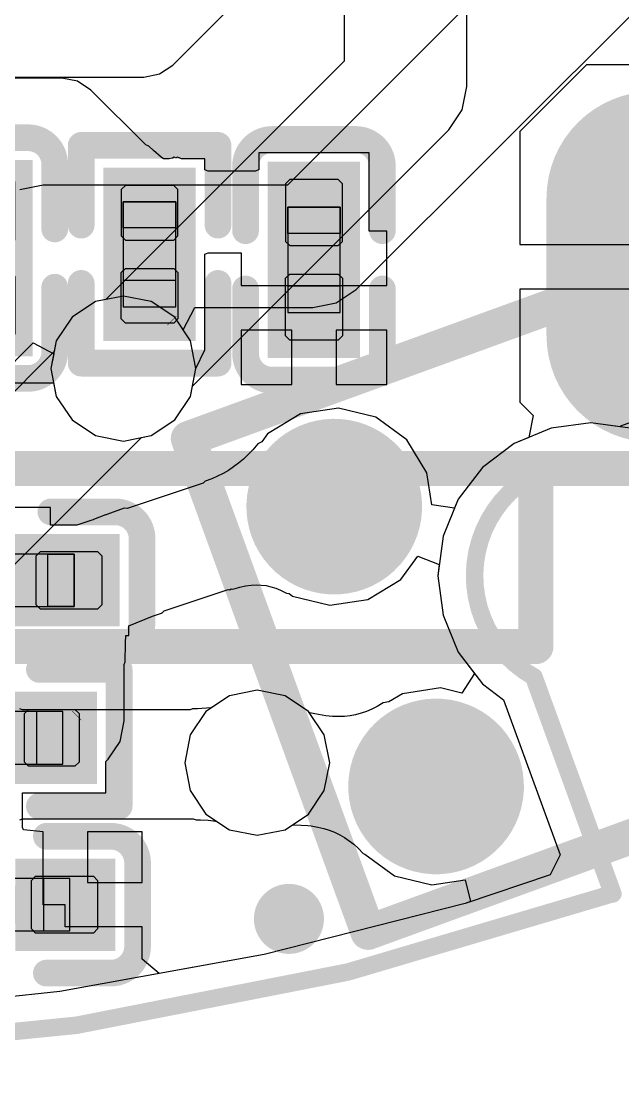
# Model space of a CAD drawing. Header units: millimetres. Extents: x 50 to 153, y 18 to 71.
# Drawn here: x 134.08 to 137.51, y 33.25 to 39.31 of the extents above; entities that cross this region are included whole.
import ezdxf

# ---------------------------------------------------------------- set-up
doc = ezdxf.new("R2010")
doc.units = ezdxf.units.MM
for name, color, linetype in [('BottomLayer', 5, 'Continuous'), ('BottomOverlay', 54, 'Continuous'), ('BottomPaste', 16, 'Continuous'), ('BottomSolder', 6, 'Continuous'), ('ConnectLayer', 7, 'Continuous'), ('KeepOutLayer', 6, 'Continuous'), ('Mechanical15', 56, 'Continuous'), ('Mechanical4', 56, 'Continuous'), ('Mechanical5', 56, 'Continuous'), ('TopLayer', 1, 'Continuous'), ('TopOverlay', 2, 'Continuous'), ('TopPaste', 8, 'Continuous'), ('TopSolder', 216, 'Continuous')]:
    doc.layers.add(name, color=color, linetype=linetype)

# ---------------------------------------------------------------- blocks, each defined once
blk = doc.blocks.new('AOS3729A_T42_2_4')
at = {"layer": 'BottomLayer', "const_width": 0.4}
for points in [[(-1.6478, 1.0066, 1), (-1.2478, 1.0066, 1)], [(0.8122, 1.0066, 1), (1.2122, 1.0066, 1)], [(-1.6478, -0.6934, 1), (-1.2478, -0.6934, 1)], [(0.8122, -0.6934, 1), (1.2122, -0.6934, 1)]]:
    blk.add_lwpolyline(points, format="xyb", close=True, dxfattribs=at)
at = {"layer": 'BottomOverlay', "const_width": 0.2}
for points in [[(1.6622, 1.6566), (-2.0978, 1.6566)], [(-2.0978, -1.3434), (-2.0978, 1.6566)], [(1.6622, -1.3434), (1.6622, 1.6566)], [(1.6622, -1.3434), (-2.0978, -1.3434)]]:
    blk.add_lwpolyline(points, dxfattribs=at)
at = {"layer": 'BottomOverlay'}
for points, const_width in [([(-2.1478, 1.6566, 1), (-2.0478, 1.6566, 1)], 0.1), ([(-2.1478, 1.6566, 1), (-2.0478, 1.6566, 1)], 0.1), ([(1.6122, 1.6566, 1), (1.7122, 1.6566, 1)], 0.1), ([(1.6122, 1.6566, 1), (1.7122, 1.6566, 1)], 0.1), ([(2.1603, 1.4299, 1), (1.9603, 1.4299, 1)], 0.2), ([(1.9103, 1.4299, 1), (2.0103, 1.4299, 1)], 0.1), ([(2.1103, 1.4299, 1), (2.2103, 1.4299, 1)], 0.1), ([(-2.1478, -1.3434, 1), (-2.0478, -1.3434, 1)], 0.1), ([(-2.1478, -1.3434, 1), (-2.0478, -1.3434, 1)], 0.1), ([(1.6122, -1.3434, 1), (1.7122, -1.3434, 1)], 0.1), ([(1.6122, -1.3434, 1), (1.7122, -1.3434, 1)], 0.1)]:
    blk.add_lwpolyline(points, format="xyb", close=True, dxfattribs=dict(at, const_width=const_width))
at = {"layer": 'BottomPaste', "const_width": 0.4}
for points in [[(-1.6478, 1.0066, 1), (-1.2478, 1.0066, 1)], [(0.8122, 1.0066, 1), (1.2122, 1.0066, 1)], [(-1.6478, -0.6934, 1), (-1.2478, -0.6934, 1)], [(0.8122, -0.6934, 1), (1.2122, -0.6934, 1)]]:
    blk.add_lwpolyline(points, format="xyb", close=True, dxfattribs=at)
at = {"layer": 'BottomSolder', "const_width": 0.5016}
for points in [[(-1.6986, 1.0066, 1), (-1.197, 1.0066, 1)], [(0.7614, 1.0066, 1), (1.263, 1.0066, 1)], [(-1.6986, -0.6934, 1), (-1.197, -0.6934, 1)], [(0.7614, -0.6934, 1), (1.263, -0.6934, 1)]]:
    blk.add_lwpolyline(points, format="xyb", close=True, dxfattribs=at)
at = {"layer": 'KeepOutLayer', "const_width": 0.1016}
for points in [[(-0.7087, 0.6334), (-0.7087, 1.9065)], [(0.2741, 0.6096), (0.274, 1.9274)]]:
    blk.add_lwpolyline(points, dxfattribs=at)
at = {"layer": 'KeepOutLayer'}
for points, const_width in [([(-0.7341, 1.9065, 1), (-0.6833, 1.9065, 1)], 0.0508), ([(0.2486, 1.9274, 1), (0.2994, 1.9274, 1)], 0.0508), ([(-0.7475, 0.6196, 1), (-0.6975, 0.6196, 1)], 0.05), ([(-0.7341, 0.6334, 1), (-0.6833, 0.6334, 1)], 0.0508), ([(0.2487, 0.6096, 1), (0.2995, 0.6096, 1)], 0.0508), ([(0.2491, 0.6096, 1), (0.2991, 0.6096, 1)], 0.05)]:
    blk.add_lwpolyline(points, format="xyb", close=True, dxfattribs=dict(at, const_width=const_width))
at = {"layer": 'KeepOutLayer', "const_width": 0.1}
blk.add_lwpolyline([(0.2741, 0.6096, -2.206393), (-0.7225, 0.6196)], format="xyb", dxfattribs=at)
blk = doc.blocks.new('R0201_B_16')
at = {"layer": 'BottomLayer'}
for points in [[(-0.3752, -0.162), (-0.0721, -0.162), (-0.3752, 0.162), (-0.0721, 0.162)], [(0.1079, -0.162), (0.411, -0.162), (0.1079, 0.162), (0.411, 0.162)]]:
    blk.add_solid(points, dxfattribs=at)
at = {"layer": 'BottomOverlay', "const_width": 0.1524}
for points in [[(-0.6038, 0.3906), (-0.1483, 0.3906)], [(-0.6038, -0.3906), (-0.6038, 0.3906)], [(0.1841, 0.3906), (0.6396, 0.3906)], [(0.6396, -0.3906), (0.6396, 0.3906)], [(-0.6038, -0.3906), (-0.1483, -0.3906)], [(0.1841, -0.3906), (0.6396, -0.3906)]]:
    blk.add_lwpolyline(points, dxfattribs=at)
at = {"layer": 'BottomOverlay', "const_width": 0.0762}
for points in [[(-0.6419, 0.3906, 1), (-0.5657, 0.3906, 1)], [(-0.6419, 0.3906, 1), (-0.5657, 0.3906, 1)], [(-0.1864, 0.3906, 1), (-0.1102, 0.3906, 1)], [(0.146, 0.3906, 1), (0.2222, 0.3906, 1)], [(0.6015, 0.3906, 1), (0.6777, 0.3906, 1)], [(0.6015, 0.3906, 1), (0.6777, 0.3906, 1)], [(-0.6419, -0.3906, 1), (-0.5657, -0.3906, 1)], [(-0.6419, -0.3906, 1), (-0.5657, -0.3906, 1)], [(-0.1864, -0.3906, 1), (-0.1102, -0.3906, 1)], [(0.146, -0.3906, 1), (0.2222, -0.3906, 1)], [(0.6015, -0.3906, 1), (0.6777, -0.3906, 1)], [(0.6015, -0.3906, 1), (0.6777, -0.3906, 1)]]:
    blk.add_lwpolyline(points, format="xyb", close=True, dxfattribs=at)
at = {"layer": 'BottomPaste'}
for p, q in [((-0.3512, 0.162), (-0.3752, 0.138)), ((-0.3752, 0.138), (-0.3752, -0.138)), ((-0.0871, 0.162), (-0.3512, 0.162)), ((-0.0631, 0.138), (-0.0871, 0.162)), ((-0.0631, -0.138), (-0.0631, 0.138)), ((0.0989, 0.138), (0.1229, 0.162)), ((0.0989, -0.138), (0.0989, 0.138)), ((0.1229, 0.162), (0.3871, 0.162)), ((0.3871, 0.162), (0.411, 0.138)), ((0.411, 0.138), (0.411, -0.138)), ((-0.3752, -0.138), (-0.3512, -0.162)), ((-0.3512, -0.162), (-0.0871, -0.162)), ((-0.0871, -0.162), (-0.0631, -0.138)), ((0.1229, -0.162), (0.0989, -0.138)), ((0.3871, -0.162), (0.1229, -0.162)), ((0.411, -0.138), (0.3871, -0.162))]:
    blk.add_line(p, q, dxfattribs=at)
for points in [[(-0.3752, -0.162), (-0.0721, -0.162), (-0.3752, 0.162), (-0.0721, 0.162)], [(0.1079, -0.162), (0.411, -0.162), (0.1079, 0.162), (0.411, 0.162)]]:
    blk.add_solid(points, dxfattribs=at)
at = {"layer": 'BottomSolder'}
for points in [[(-0.4768, -0.2636), (0.0295, -0.2636), (-0.4768, 0.2636), (0.0295, 0.2636)], [(0.0063, -0.2636), (0.5126, -0.2636), (0.0063, 0.2636), (0.5126, 0.2636)]]:
    blk.add_solid(points, dxfattribs=at)
at = {"layer": 'Mechanical15', "const_width": 0.00254}
blk.add_lwpolyline([(0.3721, 0.1524), (0.4229, 0.1016)], dxfattribs=at)
at = {"layer": 'Mechanical15', "const_width": 0.00127}
for points in [[(0.3714, 0.1524, 1), (0.3727, 0.1524, 1)], [(0.4222, 0.1016, 1), (0.4235, 0.1016, 1)]]:
    blk.add_lwpolyline(points, format="xyb", close=True, dxfattribs=at)
at = {"layer": 'Mechanical4'}
for p, q in [((0.3179, 0.15), (-0.2821, 0.15)), ((-0.2821, 0.15), (-0.2821, -0.1501)), ((0.3179, -0.1501), (0.3179, 0.15)), ((-0.2821, -0.1501), (0.3179, -0.1501))]:
    blk.add_line(p, q, dxfattribs=at)
at = {"layer": 'Mechanical5'}
for p, q in [((-0.2821, -0.1501), (-0.2821, 0.15)), ((-0.2821, 0.15), (-0.1321, 0.15)), ((-0.1321, 0.15), (-0.1321, -0.1501)), ((0.3179, 0.15), (0.1679, 0.15)), ((0.1679, 0.15), (0.1679, -0.1501)), ((0.3179, -0.1501), (0.3179, 0.15)), ((-0.1321, -0.1501), (-0.2821, -0.1501)), ((0.1679, -0.1501), (0.3179, -0.1501))]:
    blk.add_line(p, q, dxfattribs=at)
blk = doc.blocks.new('C0201_B_18')
at = {"layer": 'BottomLayer'}
for points in [[(-0.4623, -0.1444), (-0.0938, -0.1444), (-0.4623, 0.1796), (-0.0938, 0.1796)], [(0.0862, -0.1444), (0.4546, -0.1444), (0.0862, 0.1796), (0.4546, 0.1796)]]:
    blk.add_solid(points, dxfattribs=at)
at = {"layer": 'BottomOverlay', "const_width": 0.1524}
for points in [[(-0.6909, 0.2558, -0.414214), (-0.5385, 0.4082)], [(0.5308, 0.4082, -0.414214), (0.6832, 0.2558)], [(-0.5385, -0.373, -0.414214), (-0.6909, -0.2206)], [(0.6832, -0.2206, -0.414214), (0.5308, -0.373)]]:
    blk.add_lwpolyline(points, format="xyb", dxfattribs=at)
for points in [[(-0.17, 0.4082), (-0.5385, 0.4082)], [(0.5308, 0.4082), (0.1624, 0.4082)], [(-0.6909, -0.2206), (-0.6909, 0.2558)], [(0.6832, -0.2206), (0.6832, 0.2558)], [(-0.17, -0.373), (-0.5385, -0.373)], [(0.5308, -0.373), (0.1624, -0.373)]]:
    blk.add_lwpolyline(points, dxfattribs=at)
at = {"layer": 'BottomOverlay', "const_width": 0.0762}
for points in [[(-0.5766, 0.4082, 1), (-0.5004, 0.4082, 1)], [(-0.5766, 0.4082, 1), (-0.5004, 0.4082, 1)], [(-0.2081, 0.4082, 1), (-0.1319, 0.4082, 1)], [(0.1243, 0.4082, 1), (0.2005, 0.4082, 1)], [(0.4927, 0.4082, 1), (0.5689, 0.4082, 1)], [(0.4927, 0.4082, 1), (0.5689, 0.4082, 1)], [(-0.729, 0.2558, 1), (-0.6528, 0.2558, 1)], [(-0.729, 0.2558, 1), (-0.6528, 0.2558, 1)], [(0.6451, 0.2558, 1), (0.7213, 0.2558, 1)], [(0.6451, 0.2558, 1), (0.7213, 0.2558, 1)], [(-0.729, -0.2206, 1), (-0.6528, -0.2206, 1)], [(-0.729, -0.2206, 1), (-0.6528, -0.2206, 1)], [(0.6451, -0.2206, 1), (0.7213, -0.2206, 1)], [(0.6451, -0.2206, 1), (0.7213, -0.2206, 1)], [(-0.5766, -0.373, 1), (-0.5004, -0.373, 1)], [(-0.5766, -0.373, 1), (-0.5004, -0.373, 1)], [(-0.2081, -0.373, 1), (-0.1319, -0.373, 1)], [(0.1243, -0.373, 1), (0.2005, -0.373, 1)], [(0.4927, -0.373, 1), (0.5689, -0.373, 1)], [(0.4927, -0.373, 1), (0.5689, -0.373, 1)]]:
    blk.add_lwpolyline(points, format="xyb", close=True, dxfattribs=at)
at = {"layer": 'BottomPaste'}
for p, q in [((-0.4383, 0.1796), (-0.4623, 0.1556)), ((-0.4623, 0.1556), (-0.4623, -0.1204)), ((-0.1088, 0.1796), (-0.4383, 0.1796)), ((-0.0848, 0.1556), (-0.1088, 0.1796)), ((-0.0848, -0.1204), (-0.0848, 0.1556)), ((0.0772, 0.1556), (0.1012, 0.1796)), ((0.0772, -0.1204), (0.0772, 0.1556)), ((0.1012, 0.1796), (0.4306, 0.1796)), ((0.4306, 0.1796), (0.4546, 0.1556)), ((0.4546, 0.1556), (0.4546, -0.1204)), ((-0.4623, -0.1204), (-0.4383, -0.1444)), ((-0.1088, -0.1444), (-0.0848, -0.1204)), ((0.1012, -0.1444), (0.0772, -0.1204)), ((0.4546, -0.1204), (0.4306, -0.1444)), ((-0.4383, -0.1444), (-0.1088, -0.1444)), ((0.4306, -0.1444), (0.1012, -0.1444))]:
    blk.add_line(p, q, dxfattribs=at)
for points in [[(-0.4623, -0.1444), (-0.0938, -0.1444), (-0.4623, 0.1796), (-0.0938, 0.1796)], [(0.0862, -0.1444), (0.4546, -0.1444), (0.0862, 0.1796), (0.4546, 0.1796)]]:
    blk.add_solid(points, dxfattribs=at)
at = {"layer": 'BottomSolder'}
for points in [[(-0.5639, -0.246), (0.0078, -0.246), (-0.5639, 0.2812), (0.0078, 0.2812)], [(-0.0154, -0.246), (0.5562, -0.246), (-0.0154, 0.2812), (0.5562, 0.2812)]]:
    blk.add_solid(points, dxfattribs=at)
at = {"layer": 'Mechanical4'}
for p, q in [((0.2962, 0.1676), (-0.3038, 0.1676)), ((-0.3038, 0.1676), (-0.3038, -0.1324)), ((0.2962, -0.1324), (0.2962, 0.1676)), ((-0.3038, -0.1324), (0.2962, -0.1324))]:
    blk.add_line(p, q, dxfattribs=at)
at = {"layer": 'Mechanical5'}
for p, q in [((-0.3038, -0.1324), (-0.3038, 0.1676)), ((-0.3038, 0.1676), (-0.1538, 0.1676)), ((-0.1538, 0.1676), (-0.1538, -0.1324)), ((0.2962, 0.1676), (0.1462, 0.1676)), ((0.1462, 0.1676), (0.1462, -0.1324)), ((0.2962, -0.1324), (0.2962, 0.1676)), ((-0.1538, -0.1324), (-0.3038, -0.1324)), ((0.1462, -0.1324), (0.2962, -0.1324))]:
    blk.add_line(p, q, dxfattribs=at)
blk = doc.blocks.new('CONN_SMD_GT_F0509SR15_15SMT01_26')
at = {"layer": 'TopLayer', "const_width": 1.016}
blk.add_lwpolyline([(6.5717, -0.7008), (6.5717, -1.4848)], dxfattribs=at)
at = {"layer": 'TopLayer', "const_width": 0.508}
for points in [[(6.3177, -0.7008, 1), (6.8257, -0.7008, 1)], [(6.3177, -1.4848, 1), (6.8257, -1.4848, 1)]]:
    blk.add_lwpolyline(points, format="xyb", close=True, dxfattribs=at)
at = {"layer": 'TopOverlay', "const_width": 0.2}
for points in [[(-3.7582, -2.2452), (6.4018, -2.2452)], [(5.9017, -2.2452), (5.9018, -3.2612)], [(6.4018, -2.2452), (6.6558, -2.2452)], [(-3.7582, -3.2612), (5.9018, -3.2612)]]:
    blk.add_lwpolyline(points, dxfattribs=at)
at = {"layer": 'TopOverlay', "const_width": 0.1}
for points in [[(5.8517, -2.2452, 1), (5.9517, -2.2452, 1)], [(6.3518, -2.2452, 1), (6.4518, -2.2452, 1)], [(6.3518, -2.2452, 1), (6.4518, -2.2452, 1)], [(5.8518, -3.2612, 1), (5.9518, -3.2612, 1)], [(5.8518, -3.2612, 1), (5.9518, -3.2612, 1)]]:
    blk.add_lwpolyline(points, format="xyb", close=True, dxfattribs=at)
at = {"layer": 'TopPaste', "const_width": 1.016}
blk.add_lwpolyline([(6.5717, -0.7008), (6.5717, -1.4848)], dxfattribs=at)
at = {"layer": 'TopPaste', "const_width": 0.508}
for points in [[(6.3177, -0.7008, 1), (6.8257, -0.7008, 1)], [(6.3177, -1.4848, 1), (6.8257, -1.4848, 1)]]:
    blk.add_lwpolyline(points, format="xyb", close=True, dxfattribs=at)
at = {"layer": 'TopSolder', "const_width": 1.2192}
blk.add_lwpolyline([(6.5717, -0.7008), (6.5717, -1.4848)], dxfattribs=at)
at = {"layer": 'TopSolder', "const_width": 0.6096}
for points in [[(6.2669, -0.7008, 1), (6.8765, -0.7008, 1)], [(6.2669, -1.4848, 1), (6.8765, -1.4848, 1)]]:
    blk.add_lwpolyline(points, format="xyb", close=True, dxfattribs=at)
blk = doc.blocks.new('C0201_B_63')
at = {"layer": 'BottomLayer', "const_width": 0.324}
blk.add_lwpolyline([(-0.2558, 0.0176), (-0.3003, 0.0176)], dxfattribs=at)
at = {"layer": 'BottomLayer', "const_width": 0.162}
for points in [[(-0.3813, 0.0176, 1), (-0.2193, 0.0176, 1)], [(-0.3368, 0.0176, 1), (-0.1748, 0.0176, 1)]]:
    blk.add_lwpolyline(points, format="xyb", close=True, dxfattribs=at)
at = {"layer": 'BottomLayer'}
blk.add_solid([(0.0862, -0.1444), (0.4546, -0.1444), (0.0862, 0.1796), (0.4546, 0.1796)], dxfattribs=at)
at = {"layer": 'BottomOverlay', "const_width": 0.1524}
for points in [[(-0.6909, 0.2558, -0.414214), (-0.5385, 0.4082)], [(0.5308, 0.4082, -0.414214), (0.6832, 0.2558)], [(-0.5385, -0.373, -0.414214), (-0.6909, -0.2206)], [(0.6832, -0.2206, -0.414214), (0.5308, -0.373)]]:
    blk.add_lwpolyline(points, format="xyb", dxfattribs=at)
for points in [[(-0.5385, 0.4082), (-0.17, 0.4082)], [(0.1624, 0.4082), (0.5308, 0.4082)], [(-0.6909, -0.2206), (-0.6909, 0.2558)], [(0.6832, -0.2206), (0.6832, 0.2558)], [(-0.5385, -0.373), (-0.17, -0.373)], [(0.1624, -0.373), (0.5308, -0.373)]]:
    blk.add_lwpolyline(points, dxfattribs=at)
at = {"layer": 'BottomOverlay', "const_width": 0.0762}
for points in [[(-0.5766, 0.4082, 1), (-0.5004, 0.4082, 1)], [(-0.5766, 0.4082, 1), (-0.5004, 0.4082, 1)], [(-0.2081, 0.4082, 1), (-0.1319, 0.4082, 1)], [(0.1243, 0.4082, 1), (0.2005, 0.4082, 1)], [(0.4927, 0.4082, 1), (0.5689, 0.4082, 1)], [(0.4927, 0.4082, 1), (0.5689, 0.4082, 1)], [(-0.729, 0.2558, 1), (-0.6528, 0.2558, 1)], [(-0.729, 0.2558, 1), (-0.6528, 0.2558, 1)], [(0.6451, 0.2558, 1), (0.7213, 0.2558, 1)], [(0.6451, 0.2558, 1), (0.7213, 0.2558, 1)], [(-0.729, -0.2206, 1), (-0.6528, -0.2206, 1)], [(-0.729, -0.2206, 1), (-0.6528, -0.2206, 1)], [(0.6451, -0.2206, 1), (0.7213, -0.2206, 1)], [(0.6451, -0.2206, 1), (0.7213, -0.2206, 1)], [(-0.5766, -0.373, 1), (-0.5004, -0.373, 1)], [(-0.5766, -0.373, 1), (-0.5004, -0.373, 1)], [(-0.2081, -0.373, 1), (-0.1319, -0.373, 1)], [(0.1243, -0.373, 1), (0.2005, -0.373, 1)], [(0.4927, -0.373, 1), (0.5689, -0.373, 1)], [(0.4927, -0.373, 1), (0.5689, -0.373, 1)]]:
    blk.add_lwpolyline(points, format="xyb", close=True, dxfattribs=at)
at = {"layer": 'BottomPaste'}
for p, q in [((-0.4383, 0.1796), (-0.4623, 0.1556)), ((-0.4623, 0.1556), (-0.4623, -0.1204)), ((-0.1088, 0.1796), (-0.4383, 0.1796)), ((-0.0848, 0.1556), (-0.1088, 0.1796)), ((-0.0848, -0.1204), (-0.0848, 0.1556)), ((0.0772, 0.1556), (0.1012, 0.1796)), ((0.0772, -0.1204), (0.0772, 0.1556)), ((0.1012, 0.1796), (0.4306, 0.1796)), ((0.4306, 0.1796), (0.4546, 0.1556)), ((0.4546, 0.1556), (0.4546, -0.1204)), ((-0.4623, -0.1204), (-0.4383, -0.1444)), ((-0.1088, -0.1444), (-0.0848, -0.1204)), ((0.1012, -0.1444), (0.0772, -0.1204)), ((0.4546, -0.1204), (0.4306, -0.1444)), ((-0.4383, -0.1444), (-0.1088, -0.1444)), ((0.4306, -0.1444), (0.1012, -0.1444))]:
    blk.add_line(p, q, dxfattribs=at)
at = {"layer": 'BottomPaste', "const_width": 0.324}
blk.add_lwpolyline([(-0.2558, 0.0176), (-0.3003, 0.0176)], dxfattribs=at)
at = {"layer": 'BottomPaste', "const_width": 0.162}
for points in [[(-0.3813, 0.0176, 1), (-0.2193, 0.0176, 1)], [(-0.3368, 0.0176, 1), (-0.1748, 0.0176, 1)]]:
    blk.add_lwpolyline(points, format="xyb", close=True, dxfattribs=at)
at = {"layer": 'BottomPaste'}
blk.add_solid([(0.0862, -0.1444), (0.4546, -0.1444), (0.0862, 0.1796), (0.4546, 0.1796)], dxfattribs=at)
at = {"layer": 'BottomSolder', "const_width": 0.5272}
blk.add_lwpolyline([(-0.2558, 0.0176), (-0.3003, 0.0176)], dxfattribs=at)
at = {"layer": 'BottomSolder', "const_width": 0.2636}
for points in [[(-0.4321, 0.0176, 1), (-0.1685, 0.0176, 1)], [(-0.3876, 0.0176, 1), (-0.124, 0.0176, 1)]]:
    blk.add_lwpolyline(points, format="xyb", close=True, dxfattribs=at)
at = {"layer": 'BottomSolder'}
blk.add_solid([(-0.0154, -0.246), (0.5562, -0.246), (-0.0154, 0.2812), (0.5562, 0.2812)], dxfattribs=at)
at = {"layer": 'Mechanical4'}
for p, q in [((0.2962, 0.1676), (-0.3038, 0.1676)), ((-0.3038, 0.1676), (-0.3038, -0.1324)), ((0.2962, -0.1324), (0.2962, 0.1676)), ((-0.3038, -0.1324), (0.2962, -0.1324))]:
    blk.add_line(p, q, dxfattribs=at)
at = {"layer": 'Mechanical5'}
for p, q in [((-0.3038, -0.1324), (-0.3038, 0.1676)), ((-0.3038, 0.1676), (-0.1538, 0.1676)), ((-0.1538, 0.1676), (-0.1538, -0.1324)), ((0.2962, 0.1676), (0.1462, 0.1676)), ((0.1462, 0.1676), (0.1462, -0.1324)), ((0.2962, -0.1324), (0.2962, 0.1676)), ((-0.1538, -0.1324), (-0.3038, -0.1324)), ((0.1462, -0.1324), (0.2962, -0.1324))]:
    blk.add_line(p, q, dxfattribs=at)
blk = doc.blocks.new('R0201_B_103')
at = {"layer": 'BottomLayer'}
for points in [[(-0.3752, -0.162), (-0.0721, -0.162), (-0.3752, 0.162), (-0.0721, 0.162)], [(0.1079, -0.162), (0.411, -0.162), (0.1079, 0.162), (0.411, 0.162)]]:
    blk.add_solid(points, dxfattribs=at)
at = {"layer": 'BottomOverlay', "const_width": 0.1524}
for points in [[(-0.6038, -0.3906), (-0.6038, 0.3906)], [(-0.1483, 0.3906), (-0.6038, 0.3906)], [(0.6396, 0.3906), (0.1841, 0.3906)], [(0.6396, -0.3906), (0.6396, 0.3906)], [(-0.1483, -0.3906), (-0.6038, -0.3906)], [(0.6396, -0.3906), (0.1841, -0.3906)]]:
    blk.add_lwpolyline(points, dxfattribs=at)
at = {"layer": 'BottomOverlay', "const_width": 0.0762}
for points in [[(-0.6419, 0.3906, 1), (-0.5657, 0.3906, 1)], [(-0.6419, 0.3906, 1), (-0.5657, 0.3906, 1)], [(-0.1864, 0.3906, 1), (-0.1102, 0.3906, 1)], [(0.146, 0.3906, 1), (0.2222, 0.3906, 1)], [(0.6015, 0.3906, 1), (0.6777, 0.3906, 1)], [(0.6015, 0.3906, 1), (0.6777, 0.3906, 1)], [(-0.6419, -0.3906, 1), (-0.5657, -0.3906, 1)], [(-0.6419, -0.3906, 1), (-0.5657, -0.3906, 1)], [(-0.1864, -0.3906, 1), (-0.1102, -0.3906, 1)], [(0.146, -0.3906, 1), (0.2222, -0.3906, 1)], [(0.6015, -0.3906, 1), (0.6777, -0.3906, 1)], [(0.6015, -0.3906, 1), (0.6777, -0.3906, 1)]]:
    blk.add_lwpolyline(points, format="xyb", close=True, dxfattribs=at)
at = {"layer": 'BottomPaste'}
for p, q in [((-0.3512, 0.162), (-0.3752, 0.138)), ((-0.3752, 0.138), (-0.3752, -0.138)), ((-0.0871, 0.162), (-0.3512, 0.162)), ((-0.0631, 0.138), (-0.0871, 0.162)), ((-0.0631, -0.138), (-0.0631, 0.138)), ((0.0989, 0.138), (0.1229, 0.162)), ((0.0989, -0.138), (0.0989, 0.138)), ((0.1229, 0.162), (0.3871, 0.162)), ((0.3871, 0.162), (0.411, 0.138)), ((0.411, 0.138), (0.411, -0.138)), ((-0.3752, -0.138), (-0.3512, -0.162)), ((-0.3512, -0.162), (-0.0871, -0.162)), ((-0.0871, -0.162), (-0.0631, -0.138)), ((0.1229, -0.162), (0.0989, -0.138)), ((0.3871, -0.162), (0.1229, -0.162)), ((0.411, -0.138), (0.3871, -0.162))]:
    blk.add_line(p, q, dxfattribs=at)
for points in [[(-0.3752, -0.162), (-0.0721, -0.162), (-0.3752, 0.162), (-0.0721, 0.162)], [(0.1079, -0.162), (0.411, -0.162), (0.1079, 0.162), (0.411, 0.162)]]:
    blk.add_solid(points, dxfattribs=at)
at = {"layer": 'BottomSolder'}
for points in [[(-0.4768, -0.2636), (0.0295, -0.2636), (-0.4768, 0.2636), (0.0295, 0.2636)], [(0.0063, -0.2636), (0.5126, -0.2636), (0.0063, 0.2636), (0.5126, 0.2636)]]:
    blk.add_solid(points, dxfattribs=at)
at = {"layer": 'Mechanical15', "const_width": 0.00254}
blk.add_lwpolyline([(0.4229, 0.1016), (0.3721, 0.1524)], dxfattribs=at)
at = {"layer": 'Mechanical15', "const_width": 0.00127}
for points in [[(0.3714, 0.1524, 1), (0.3727, 0.1524, 1)], [(0.4222, 0.1016, 1), (0.4235, 0.1016, 1)]]:
    blk.add_lwpolyline(points, format="xyb", close=True, dxfattribs=at)
at = {"layer": 'Mechanical4'}
for p, q in [((0.3179, 0.15), (-0.2821, 0.15)), ((-0.2821, 0.15), (-0.2821, -0.1501)), ((0.3179, -0.1501), (0.3179, 0.15)), ((-0.2821, -0.1501), (0.3179, -0.1501))]:
    blk.add_line(p, q, dxfattribs=at)
at = {"layer": 'Mechanical5'}
for p, q in [((-0.2821, -0.1501), (-0.2821, 0.15)), ((-0.2821, 0.15), (-0.1321, 0.15)), ((-0.1321, 0.15), (-0.1321, -0.1501)), ((0.3179, 0.15), (0.1679, 0.15)), ((0.1679, 0.15), (0.1679, -0.1501)), ((0.3179, -0.1501), (0.3179, 0.15)), ((-0.1321, -0.1501), (-0.2821, -0.1501)), ((0.1679, -0.1501), (0.3179, -0.1501))]:
    blk.add_line(p, q, dxfattribs=at)
blk = doc.blocks.new('C0201_B_133')
at = {"layer": 'BottomLayer'}
for points in [[(-0.4623, -0.1444), (-0.0938, -0.1444), (-0.4623, 0.1796), (-0.0938, 0.1796)], [(0.0862, -0.1444), (0.4546, -0.1444), (0.0862, 0.1796), (0.4546, 0.1796)]]:
    blk.add_solid(points, dxfattribs=at)
at = {"layer": 'BottomOverlay', "const_width": 0.1524}
for points in [[(-0.6909, 0.2558, -0.414214), (-0.5385, 0.4082)], [(0.5308, 0.4082, -0.414214), (0.6832, 0.2558)], [(-0.5385, -0.373, -0.414214), (-0.6909, -0.2206)], [(0.6832, -0.2206, -0.414214), (0.5308, -0.373)]]:
    blk.add_lwpolyline(points, format="xyb", dxfattribs=at)
for points in [[(-0.17, 0.4082), (-0.5385, 0.4082)], [(0.5308, 0.4082), (0.1624, 0.4082)], [(-0.6909, 0.2558), (-0.6909, -0.2206)], [(0.6832, 0.2558), (0.6832, -0.2206)], [(-0.17, -0.373), (-0.5385, -0.373)], [(0.5308, -0.373), (0.1624, -0.373)]]:
    blk.add_lwpolyline(points, dxfattribs=at)
at = {"layer": 'BottomOverlay', "const_width": 0.0762}
for points in [[(-0.5766, 0.4082, 1), (-0.5004, 0.4082, 1)], [(-0.5766, 0.4082, 1), (-0.5004, 0.4082, 1)], [(-0.2081, 0.4082, 1), (-0.1319, 0.4082, 1)], [(0.1243, 0.4082, 1), (0.2005, 0.4082, 1)], [(0.4927, 0.4082, 1), (0.5689, 0.4082, 1)], [(0.4927, 0.4082, 1), (0.5689, 0.4082, 1)], [(-0.729, 0.2558, 1), (-0.6528, 0.2558, 1)], [(-0.729, 0.2558, 1), (-0.6528, 0.2558, 1)], [(0.6451, 0.2558, 1), (0.7213, 0.2558, 1)], [(0.6451, 0.2558, 1), (0.7213, 0.2558, 1)], [(-0.729, -0.2206, 1), (-0.6528, -0.2206, 1)], [(-0.729, -0.2206, 1), (-0.6528, -0.2206, 1)], [(0.6451, -0.2206, 1), (0.7213, -0.2206, 1)], [(0.6451, -0.2206, 1), (0.7213, -0.2206, 1)], [(-0.5766, -0.373, 1), (-0.5004, -0.373, 1)], [(-0.5766, -0.373, 1), (-0.5004, -0.373, 1)], [(-0.2081, -0.373, 1), (-0.1319, -0.373, 1)], [(0.1243, -0.373, 1), (0.2005, -0.373, 1)], [(0.4927, -0.373, 1), (0.5689, -0.373, 1)], [(0.4927, -0.373, 1), (0.5689, -0.373, 1)]]:
    blk.add_lwpolyline(points, format="xyb", close=True, dxfattribs=at)
at = {"layer": 'BottomPaste'}
for p, q in [((-0.4383, 0.1796), (-0.4623, 0.1556)), ((-0.4623, 0.1556), (-0.4623, -0.1204)), ((-0.1088, 0.1796), (-0.4383, 0.1796)), ((-0.0848, 0.1556), (-0.1088, 0.1796)), ((-0.0848, -0.1204), (-0.0848, 0.1556)), ((0.0772, 0.1556), (0.1012, 0.1796)), ((0.0772, -0.1204), (0.0772, 0.1556)), ((0.1012, 0.1796), (0.4306, 0.1796)), ((0.4306, 0.1796), (0.4546, 0.1556)), ((0.4546, 0.1556), (0.4546, -0.1204)), ((-0.4623, -0.1204), (-0.4383, -0.1444)), ((-0.1088, -0.1444), (-0.0848, -0.1204)), ((0.1012, -0.1444), (0.0772, -0.1204)), ((0.4546, -0.1204), (0.4306, -0.1444)), ((-0.4383, -0.1444), (-0.1088, -0.1444)), ((0.4306, -0.1444), (0.1012, -0.1444))]:
    blk.add_line(p, q, dxfattribs=at)
for points in [[(-0.4623, -0.1444), (-0.0938, -0.1444), (-0.4623, 0.1796), (-0.0938, 0.1796)], [(0.0862, -0.1444), (0.4546, -0.1444), (0.0862, 0.1796), (0.4546, 0.1796)]]:
    blk.add_solid(points, dxfattribs=at)
at = {"layer": 'BottomSolder'}
for points in [[(-0.5639, -0.246), (0.0078, -0.246), (-0.5639, 0.2812), (0.0078, 0.2812)], [(-0.0154, -0.246), (0.5562, -0.246), (-0.0154, 0.2812), (0.5562, 0.2812)]]:
    blk.add_solid(points, dxfattribs=at)
at = {"layer": 'Mechanical4'}
for p, q in [((0.2962, 0.1676), (-0.3038, 0.1676)), ((-0.3038, 0.1676), (-0.3038, -0.1324)), ((0.2962, -0.1324), (0.2962, 0.1676)), ((-0.3038, -0.1324), (0.2962, -0.1324))]:
    blk.add_line(p, q, dxfattribs=at)
at = {"layer": 'Mechanical5'}
for p, q in [((-0.3038, -0.1324), (-0.3038, 0.1676)), ((-0.3038, 0.1676), (-0.1538, 0.1676)), ((-0.1538, 0.1676), (-0.1538, -0.1324)), ((0.2962, 0.1676), (0.1462, 0.1676)), ((0.1462, 0.1676), (0.1462, -0.1324)), ((0.2962, -0.1324), (0.2962, 0.1676)), ((-0.1538, -0.1324), (-0.3038, -0.1324)), ((0.1462, -0.1324), (0.2962, -0.1324))]:
    blk.add_line(p, q, dxfattribs=at)
blk = doc.blocks.new('C0201_B_134')
at = {"layer": 'BottomLayer'}
for points in [[(-0.4623, -0.1444), (-0.0938, -0.1444), (-0.4623, 0.1796), (-0.0938, 0.1796)], [(0.0862, -0.1444), (0.4546, -0.1444), (0.0862, 0.1796), (0.4546, 0.1796)]]:
    blk.add_solid(points, dxfattribs=at)
at = {"layer": 'BottomOverlay', "const_width": 0.1524}
for points in [[(-0.6909, 0.2558, -0.414214), (-0.5385, 0.4082)], [(0.5308, 0.4082, -0.414214), (0.6832, 0.2558)], [(-0.5385, -0.373, -0.414214), (-0.6909, -0.2206)], [(0.6832, -0.2206, -0.414214), (0.5308, -0.373)]]:
    blk.add_lwpolyline(points, format="xyb", dxfattribs=at)
for points in [[(-0.17, 0.4082), (-0.5385, 0.4082)], [(0.5308, 0.4082), (0.1624, 0.4082)], [(-0.6909, -0.2206), (-0.6909, 0.2558)], [(0.6832, -0.2206), (0.6832, 0.2558)], [(-0.17, -0.373), (-0.5385, -0.373)], [(0.5308, -0.373), (0.1624, -0.373)]]:
    blk.add_lwpolyline(points, dxfattribs=at)
at = {"layer": 'BottomOverlay', "const_width": 0.0762}
for points in [[(-0.5766, 0.4082, 1), (-0.5004, 0.4082, 1)], [(-0.5766, 0.4082, 1), (-0.5004, 0.4082, 1)], [(-0.2081, 0.4082, 1), (-0.1319, 0.4082, 1)], [(0.1243, 0.4082, 1), (0.2005, 0.4082, 1)], [(0.4927, 0.4082, 1), (0.5689, 0.4082, 1)], [(0.4927, 0.4082, 1), (0.5689, 0.4082, 1)], [(-0.729, 0.2558, 1), (-0.6528, 0.2558, 1)], [(-0.729, 0.2558, 1), (-0.6528, 0.2558, 1)], [(0.6451, 0.2558, 1), (0.7213, 0.2558, 1)], [(0.6451, 0.2558, 1), (0.7213, 0.2558, 1)], [(-0.729, -0.2206, 1), (-0.6528, -0.2206, 1)], [(-0.729, -0.2206, 1), (-0.6528, -0.2206, 1)], [(0.6451, -0.2206, 1), (0.7213, -0.2206, 1)], [(0.6451, -0.2206, 1), (0.7213, -0.2206, 1)], [(-0.5766, -0.373, 1), (-0.5004, -0.373, 1)], [(-0.5766, -0.373, 1), (-0.5004, -0.373, 1)], [(-0.2081, -0.373, 1), (-0.1319, -0.373, 1)], [(0.1243, -0.373, 1), (0.2005, -0.373, 1)], [(0.4927, -0.373, 1), (0.5689, -0.373, 1)], [(0.4927, -0.373, 1), (0.5689, -0.373, 1)]]:
    blk.add_lwpolyline(points, format="xyb", close=True, dxfattribs=at)
at = {"layer": 'BottomPaste'}
for p, q in [((-0.4383, 0.1796), (-0.4623, 0.1556)), ((-0.4623, 0.1556), (-0.4623, -0.1204)), ((-0.1088, 0.1796), (-0.4383, 0.1796)), ((-0.0848, 0.1556), (-0.1088, 0.1796)), ((-0.0848, -0.1204), (-0.0848, 0.1556)), ((0.0772, 0.1556), (0.1012, 0.1796)), ((0.0772, -0.1204), (0.0772, 0.1556)), ((0.1012, 0.1796), (0.4306, 0.1796)), ((0.4306, 0.1796), (0.4546, 0.1556)), ((0.4546, 0.1556), (0.4546, -0.1204)), ((-0.4623, -0.1204), (-0.4383, -0.1444)), ((-0.1088, -0.1444), (-0.0848, -0.1204)), ((0.1012, -0.1444), (0.0772, -0.1204)), ((0.4546, -0.1204), (0.4306, -0.1444)), ((-0.4383, -0.1444), (-0.1088, -0.1444)), ((0.4306, -0.1444), (0.1012, -0.1444))]:
    blk.add_line(p, q, dxfattribs=at)
for points in [[(-0.4623, -0.1444), (-0.0938, -0.1444), (-0.4623, 0.1796), (-0.0938, 0.1796)], [(0.0862, -0.1444), (0.4546, -0.1444), (0.0862, 0.1796), (0.4546, 0.1796)]]:
    blk.add_solid(points, dxfattribs=at)
at = {"layer": 'BottomSolder'}
for points in [[(-0.5639, -0.246), (0.0078, -0.246), (-0.5639, 0.2812), (0.0078, 0.2812)], [(-0.0154, -0.246), (0.5562, -0.246), (-0.0154, 0.2812), (0.5562, 0.2812)]]:
    blk.add_solid(points, dxfattribs=at)
at = {"layer": 'Mechanical4'}
for p, q in [((0.2962, 0.1676), (-0.3038, 0.1676)), ((-0.3038, 0.1676), (-0.3038, -0.1324)), ((0.2962, -0.1324), (0.2962, 0.1676)), ((-0.3038, -0.1324), (0.2962, -0.1324))]:
    blk.add_line(p, q, dxfattribs=at)
at = {"layer": 'Mechanical5'}
for p, q in [((-0.3038, -0.1324), (-0.3038, 0.1676)), ((-0.3038, 0.1676), (-0.1538, 0.1676)), ((-0.1538, 0.1676), (-0.1538, -0.1324)), ((0.2962, 0.1676), (0.1462, 0.1676)), ((0.1462, 0.1676), (0.1462, -0.1324)), ((0.2962, -0.1324), (0.2962, 0.1676)), ((-0.1538, -0.1324), (-0.3038, -0.1324)), ((0.1462, -0.1324), (0.2962, -0.1324))]:
    blk.add_line(p, q, dxfattribs=at)

msp = doc.modelspace()

# ---------------------------------------------------------------- linework, layer by layer
at = {"layer": 'ConnectLayer'}
for p, q in [((136.6202, 38.9376), (136.6202, 41.7087)), ((138.7614, 41.5394), (135.5974, 38.3753)), ((135.9209, 41.5639), (135.9209, 39.0824)), ((135.9894, 37.7785), (139.1535, 40.9425)), ((134.9418, 39.0598), (135.493, 39.6109)), ((135.9209, 39.0824), (134.5602, 37.7217)), ((134.8662, 39.0092), (134.9418, 39.0598)), ((137.3044, 39.0622), (136.9234, 38.6812)), ((137.5584, 39.0622), (137.3044, 39.0622)), ((132.4712, 38.9915), (134.777, 38.9915)), ((134.3097, 38.9852), (133.0016, 38.9852)), ((134.3988, 38.9675), (134.3097, 38.9852)), ((134.777, 38.9915), (134.8662, 39.0092)), ((134.4745, 38.917), (134.3988, 38.9675)), ((134.7876, 38.6038), (134.4745, 38.917)), ((136.5935, 38.8038), (136.6202, 38.9376)), ((136.5178, 38.6903), (136.5935, 38.8038)), ((135.0547, 37.2272), (136.5177, 38.6903)), ((136.5177, 38.6903), (136.5178, 38.6903)), ((136.9234, 38.6812), (136.9234, 38.0352)), ((134.8064, 38.5964), (134.7876, 38.6038)), ((134.8322, 38.5715), (134.8064, 38.5964)), ((134.8762, 38.5343), (134.8322, 38.5715)), ((136.0627, 38.5591), (135.4339, 38.5591)), ((135.4339, 38.5591), (135.4339, 38.4625)), ((136.0627, 38.1123), (136.0627, 38.5591)), ((134.8886, 38.5257), (134.8762, 38.5343)), ((134.8891, 38.5254), (134.8886, 38.5257)), ((134.9215, 38.5254), (134.8891, 38.5254)), ((134.9385, 38.5289), (134.9215, 38.5254)), ((134.94, 38.5279), (134.9385, 38.5289)), ((134.9508, 38.5339), (134.94, 38.5279)), ((134.96, 38.5312), (134.9508, 38.5339)), ((134.9689, 38.5349), (134.96, 38.5312)), ((134.9919, 38.5254), (134.9689, 38.5349)), ((135.1244, 38.5254), (134.9919, 38.5254)), ((135.1244, 38.4625), (135.1244, 38.5254)), ((135.1255, 38.4625), (135.1244, 38.4625)), ((135.1436, 38.4545), (135.1255, 38.4625)), ((135.4146, 38.4545), (135.1436, 38.4545)), ((135.4326, 38.4625), (135.4146, 38.4545)), ((135.4339, 38.4625), (135.4326, 38.4625)), ((134.203, 38.3753), (134.0692, 38.3487)), ((135.5974, 38.3753), (134.203, 38.3753)), ((134.203, 38.3753), (134.203, 38.3753)), ((136.1643, 38.1123), (136.0627, 38.1123)), ((136.1643, 37.801), (136.1643, 38.1123)), ((136.9234, 38.0352), (137.5584, 38.0352)), ((135.1244, 37.4343), (135.1244, 37.9803)), ((135.1244, 37.9803), (135.1255, 37.9803)), ((135.1255, 37.9803), (135.1436, 37.9883)), ((135.1436, 37.9883), (135.3323, 37.9883)), ((135.3323, 37.9883), (135.3323, 37.801)), ((135.3323, 37.801), (135.7483, 37.801)), ((135.7483, 37.801), (136.1643, 37.801)), ((135.876, 37.7027), (135.9894, 37.7785)), ((138.4474, 37.7812), (136.9234, 37.7812)), ((136.9234, 37.7812), (136.9234, 37.1352)), ((134.5016, 37.71), (134.3672, 37.6202)), ((134.5016, 37.71), (134.3672, 37.6202)), ((134.6602, 37.7416), (134.5016, 37.71)), ((134.5602, 37.7217), (134.5016, 37.71)), ((134.8187, 37.71), (134.6602, 37.7416)), ((134.9532, 37.6202), (134.8187, 37.71)), ((135.7422, 37.6761), (135.876, 37.7027)), ((135.0007, 37.5491), (135.0686, 37.6761)), ((135.0686, 37.6761), (135.7422, 37.6761)), ((134.3672, 37.6202), (134.2774, 37.4858)), ((134.3672, 37.6202), (134.2774, 37.4858)), ((135.043, 37.4858), (134.9532, 37.6202)), ((135.043, 37.4858), (135.0007, 37.5491)), ((135.6213, 37.547), (135.3323, 37.547)), ((135.3323, 37.547), (135.3323, 37.2358)), ((135.6213, 37.2358), (135.6213, 37.547)), ((136.1643, 37.547), (135.8753, 37.547)), ((135.8753, 37.547), (135.8753, 37.2358)), ((136.1643, 37.2358), (136.1643, 37.547)), ((133.8838, 37.2121), (134.1455, 37.4738)), ((134.1455, 37.4738), (134.2625, 37.4112)), ((134.2774, 37.4858), (134.2458, 37.3272)), ((134.2774, 37.4858), (134.2651, 37.424)), ((135.0745, 37.3272), (135.043, 37.4858)), ((135.0745, 37.3272), (135.043, 37.4858)), ((134.2651, 37.424), (132.2644, 35.4234)), ((134.2625, 37.4112), (134.2458, 37.3272)), ((135.0745, 37.3272), (135.1244, 37.4343)), ((135.1244, 37.4343), (135.1244, 37.4343)), ((134.2458, 37.3272), (134.2774, 37.1686)), ((134.2458, 37.3272), (134.2774, 37.1686)), ((135.043, 37.1686), (135.0745, 37.3272)), ((135.043, 37.1686), (135.0745, 37.3272)), ((135.043, 37.1686), (135.0745, 37.3272)), ((134.0048, 37.2457), (134.262, 37.2457)), ((134.262, 37.2457), (134.2774, 37.1686)), ((135.043, 37.1686), (135.0547, 37.2272)), ((135.3323, 37.2358), (135.6213, 37.2358)), ((135.8753, 37.2358), (136.1643, 37.2358)), ((138.0999, 37.2176), (137.4985, 36.9987)), ((134.2774, 37.1686), (134.3672, 37.0342)), ((134.2774, 37.1686), (134.3672, 37.0342)), ((134.2774, 37.1686), (134.3672, 37.0342)), ((134.9532, 37.0342), (135.043, 37.1686)), ((134.9532, 37.0342), (135.043, 37.1686)), ((134.9532, 37.0342), (135.043, 37.1686)), ((134.9532, 37.0342), (135.043, 37.1686)), ((135.8887, 37.1017), (135.6715, 37.0682)), ((136.1021, 37.0494), (135.8887, 37.1017)), ((136.9234, 37.1352), (136.9995, 37.0592)), ((134.3672, 37.0342), (134.5016, 36.9444)), ((134.3672, 37.0342), (134.5016, 36.9444)), ((134.3672, 37.0342), (134.5016, 36.9444)), ((134.8187, 36.9444), (134.9532, 37.0342)), ((134.8187, 36.9444), (134.9532, 37.0342)), ((134.8187, 36.9444), (134.9532, 37.0342)), ((134.8187, 36.9444), (134.9532, 37.0342)), ((135.6715, 37.0682), (135.4836, 36.9542)), ((136.2794, 36.9195), (136.1021, 37.0494)), ((136.9995, 37.0592), (136.9747, 36.9346)), ((137.1022, 36.9875), (136.8918, 36.9003)), ((137.1022, 36.9875), (136.8918, 36.9003)), ((137.1022, 36.9875), (136.8918, 36.9003)), ((137.3281, 37.0172), (137.1022, 36.9875)), ((137.3281, 37.0172), (137.1022, 36.9875)), ((137.3281, 37.0172), (137.1022, 36.9875)), ((137.4958, 36.9951), (137.3281, 37.0172)), ((137.5539, 36.9875), (137.3281, 37.0172)), ((137.5539, 36.9875), (137.3281, 37.0172)), ((137.4985, 36.9987), (137.4958, 36.9951)), ((132.6493, 34.8194), (134.7633, 36.9334)), ((134.5016, 36.9444), (134.6602, 36.9128)), ((134.5016, 36.9444), (134.6602, 36.9128)), ((134.5016, 36.9444), (134.6602, 36.9128)), ((134.6602, 36.9128), (134.8187, 36.9444)), ((134.6602, 36.9128), (134.8187, 36.9444)), ((134.6602, 36.9128), (134.8187, 36.9444)), ((134.7633, 36.9334), (134.8187, 36.9444)), ((135.4836, 36.9542), (135.4504, 36.9089)), ((136.3934, 36.7316), (136.2794, 36.9195)), ((136.9747, 36.9346), (136.8918, 36.9003)), ((135.3989, 36.8638), (135.3726, 36.8359)), ((135.4271, 36.897), (135.3989, 36.8638)), ((135.4504, 36.9089), (135.4271, 36.897)), ((136.8918, 36.9003), (136.7111, 36.7617)), ((136.8918, 36.9003), (136.7111, 36.7617)), ((136.8918, 36.9003), (136.7111, 36.7617)), ((136.8918, 36.9003), (136.7111, 36.7617)), ((135.3456, 36.8104), (135.3178, 36.7868)), ((135.3726, 36.8359), (135.3456, 36.8104)), ((135.2599, 36.7458), (135.2296, 36.7281)), ((135.2893, 36.7654), (135.2599, 36.7458)), ((135.3178, 36.7868), (135.2893, 36.7654)), ((136.4215, 36.5485), (136.3934, 36.7316)), ((136.7111, 36.7617), (136.5724, 36.5809)), ((136.7111, 36.7617), (136.5724, 36.5809)), ((136.7111, 36.7617), (136.5724, 36.5809)), ((136.7111, 36.7617), (136.5724, 36.5809)), ((135.1161, 36.6735), (134.6825, 36.5287)), ((135.1278, 36.6843), (135.1161, 36.6735)), ((135.1659, 36.6982), (135.1278, 36.6843)), ((135.1983, 36.7123), (135.1659, 36.6982)), ((135.2296, 36.7281), (135.1983, 36.7123)), ((136.5515, 36.5304), (136.4215, 36.5485)), ((136.5724, 36.5809), (136.4853, 36.3705)), ((136.5724, 36.5809), (136.4853, 36.3705)), ((136.5724, 36.5809), (136.4853, 36.3705)), ((136.5724, 36.5809), (136.5515, 36.5304)), ((134.2438, 36.5344), (133.9326, 36.5344)), ((134.2438, 36.4328), (134.2438, 36.5344)), ((134.5585, 36.4925), (134.4902, 36.4655)), ((134.5622, 36.4924), (134.5585, 36.4925)), ((134.565, 36.4949), (134.5622, 36.4924)), ((134.6648, 36.5297), (134.565, 36.4949)), ((134.6825, 36.5287), (134.6648, 36.5297)), ((134.3954, 36.4328), (134.2438, 36.4328)), ((134.4798, 36.4609), (134.3954, 36.4328)), ((134.48, 36.461), (134.4798, 36.4609)), ((134.4801, 36.4611), (134.48, 36.461)), ((134.4885, 36.4638), (134.4801, 36.4611)), ((134.4902, 36.4655), (134.4885, 36.4638)), ((136.4853, 36.3705), (136.4555, 36.1447)), ((136.4853, 36.3705), (136.4555, 36.1447)), ((136.4853, 36.3705), (136.4555, 36.1447)), ((136.2446, 36.1237), (136.3422, 36.2568)), ((136.3422, 36.2568), (136.4639, 36.208)), ((136.4639, 36.208), (136.4555, 36.1447)), ((136.0567, 36.0097), (136.2446, 36.1237)), ((136.4555, 36.1447), (136.4853, 35.9189)), ((136.4555, 36.1447), (136.4853, 35.9189)), ((136.4555, 36.1447), (136.4853, 35.9189)), ((136.4555, 36.1447), (136.4853, 35.9189)), ((134.8929, 35.9436), (135.2583, 36.0657)), ((135.2583, 36.0657), (135.2675, 36.0637)), ((135.2675, 36.0637), (135.2756, 36.0689)), ((135.2756, 36.0689), (135.2853, 36.0679)), ((135.2853, 36.0679), (135.3252, 36.0797)), ((135.3252, 36.0797), (135.358, 36.0868)), ((135.358, 36.0868), (135.3892, 36.0909)), ((135.3892, 36.0909), (135.4189, 36.0924)), ((135.4189, 36.0924), (135.4476, 36.0914)), ((135.4476, 36.0914), (135.4754, 36.0878)), ((135.4754, 36.0878), (135.5027, 36.0819)), ((135.5027, 36.0819), (135.5299, 36.0733)), ((135.5299, 36.0733), (135.5572, 36.062)), ((135.5572, 36.062), (135.5908, 36.0447)), ((135.5908, 36.0447), (135.6058, 36.0434)), ((135.6058, 36.0434), (135.6261, 36.0285)), ((135.6261, 36.0285), (135.8395, 35.9763)), ((135.8395, 35.9763), (136.0567, 36.0097)), ((134.8812, 35.9329), (134.8929, 35.9436)), ((134.6906, 35.8589), (134.827, 35.9144)), ((134.827, 35.9144), (134.8774, 35.9315)), ((134.8774, 35.9315), (134.879, 35.933)), ((134.879, 35.933), (134.8812, 35.9329)), ((136.4853, 35.9189), (136.5724, 35.7084)), ((136.4853, 35.9189), (136.5724, 35.7084)), ((136.4853, 35.9189), (136.5724, 35.7084)), ((136.4853, 35.9189), (136.5724, 35.7084)), ((134.6906, 35.804), (134.6906, 35.8589)), ((134.6714, 35.6529), (134.6725, 35.7593)), ((134.6725, 35.7593), (134.6747, 35.804)), ((134.6747, 35.804), (134.6906, 35.804)), ((136.5724, 35.7084), (136.7111, 35.5277)), ((136.5724, 35.7084), (136.6655, 35.5871)), ((136.5724, 35.7084), (136.7111, 35.5277)), ((136.5724, 35.7084), (136.7111, 35.5277)), ((134.6648, 35.6375), (134.6714, 35.6529)), ((134.6648, 35.317), (134.6648, 35.6375)), ((136.6655, 35.5871), (136.5919, 35.4744)), ((136.7111, 35.5277), (136.8306, 35.436)), ((136.7111, 35.5277), (136.8306, 35.436)), ((136.7111, 35.5277), (136.8306, 35.436)), ((135.2661, 35.4596), (135.1317, 35.3698)), ((135.2661, 35.4596), (135.1317, 35.3698)), ((135.2661, 35.4596), (135.1317, 35.3698)), ((135.2661, 35.4596), (135.1659, 35.3926)), ((135.4247, 35.4911), (135.2661, 35.4596)), ((135.4247, 35.4911), (135.2661, 35.4596)), ((135.4247, 35.4911), (135.2661, 35.4596)), ((135.4247, 35.4911), (135.2661, 35.4596)), ((135.5833, 35.4596), (135.4247, 35.4911)), ((135.5833, 35.4596), (135.4247, 35.4911)), ((135.5833, 35.4596), (135.4247, 35.4911)), ((135.5833, 35.4596), (135.4247, 35.4911)), ((135.7177, 35.3698), (135.5833, 35.4596)), ((135.7177, 35.3698), (135.5833, 35.4596)), ((135.7177, 35.3698), (135.5833, 35.4596)), ((135.7177, 35.3698), (135.5833, 35.4596)), ((136.2529, 35.4708), (136.1757, 35.4239)), ((136.4701, 35.5042), (136.2529, 35.4708)), ((136.5919, 35.4744), (136.4701, 35.5042)), ((136.1089, 35.3981), (136.0784, 35.3826)), ((136.144, 35.4192), (136.1089, 35.3981)), ((136.1757, 35.4239), (136.144, 35.4192)), ((136.8306, 35.436), (137.153, 34.5504)), ((136.8306, 35.436), (137.153, 34.5504)), ((136.8306, 35.436), (137.153, 34.5504)), ((134.0846, 35.3786), (134.0692, 35.3851)), ((135.0416, 35.3786), (134.0846, 35.3786)), ((135.0554, 35.385), (135.0416, 35.3786)), ((135.1317, 35.3698), (135.0419, 35.2353)), ((135.1317, 35.3698), (135.0419, 35.2353)), ((135.1317, 35.3698), (135.0419, 35.2353)), ((135.0583, 35.3839), (135.0554, 35.385)), ((135.0611, 35.3851), (135.0583, 35.3839)), ((135.0843, 35.3854), (135.0611, 35.3851)), ((135.1593, 35.391), (135.0843, 35.3854)), ((135.1606, 35.3912), (135.1593, 35.391)), ((135.1609, 35.3913), (135.1606, 35.3912)), ((135.1647, 35.3927), (135.1609, 35.3913)), ((135.1659, 35.3926), (135.1647, 35.3927)), ((135.8075, 35.2353), (135.7177, 35.3698)), ((135.7223, 35.3628), (135.7177, 35.3698)), ((135.8075, 35.2353), (135.7177, 35.3698)), ((135.8075, 35.2353), (135.7177, 35.3698)), ((135.7246, 35.3621), (135.7223, 35.3628)), ((135.7531, 35.3553), (135.7246, 35.3621)), ((135.7947, 35.3481), (135.7531, 35.3553)), ((135.8166, 35.345), (135.7947, 35.3481)), ((135.8541, 35.3413), (135.8166, 35.345)), ((135.8884, 35.3402), (135.8541, 35.3413)), ((135.9218, 35.3415), (135.8884, 35.3402)), ((135.9542, 35.345), (135.9218, 35.3415)), ((135.9859, 35.3509), (135.9542, 35.345)), ((136.017, 35.3591), (135.9859, 35.3509)), ((136.0478, 35.3696), (136.017, 35.3591)), ((136.0784, 35.3826), (136.0478, 35.3696)), ((134.6411, 35.198), (134.6648, 35.317)), ((135.0419, 35.2353), (135.0103, 35.0768)), ((135.0419, 35.2353), (135.0103, 35.0768)), ((135.0419, 35.2353), (135.0103, 35.0768)), ((135.8391, 35.0768), (135.8075, 35.2353)), ((135.8391, 35.0768), (135.8075, 35.2353)), ((135.8391, 35.0768), (135.8075, 35.2353)), ((134.5738, 35.0972), (134.6411, 35.198)), ((134.56, 35.0834), (134.5738, 35.0972)), ((134.56, 34.9046), (134.56, 35.0834)), ((135.0103, 35.0768), (135.0419, 34.9182)), ((135.0103, 35.0768), (135.0419, 34.9182)), ((135.0103, 35.0768), (135.0419, 34.9182)), ((135.8075, 34.9182), (135.8391, 35.0768)), ((135.8075, 34.9182), (135.8391, 35.0768)), ((135.8075, 34.9182), (135.8391, 35.0768)), ((135.0419, 34.9182), (135.1317, 34.7838)), ((135.0419, 34.9182), (135.1317, 34.7838)), ((135.0419, 34.9182), (135.1317, 34.7838)), ((135.7177, 34.7838), (135.8075, 34.9182)), ((135.7177, 34.7838), (135.8075, 34.9182)), ((135.7177, 34.7838), (135.8075, 34.9182)), ((134.0837, 34.708), (134.0837, 34.9046)), ((134.0837, 34.9046), (134.56, 34.9046)), ((134.0683, 34.7504), (134.084, 34.757)), ((134.084, 34.757), (135.0593, 34.757)), ((135.0593, 34.757), (135.0749, 34.7504)), ((135.0749, 34.7504), (135.1012, 34.7502)), ((135.1012, 34.7502), (135.1441, 34.7487)), ((135.1317, 34.7838), (135.2661, 34.6939)), ((135.1317, 34.7838), (135.2661, 34.6939)), ((135.1317, 34.7838), (135.2661, 34.6939)), ((135.1441, 34.7487), (135.1742, 34.7459)), ((135.1742, 34.7459), (135.1803, 34.745)), ((135.1803, 34.745), (135.1822, 34.7445)), ((135.1822, 34.7445), (135.1866, 34.7432)), ((135.1866, 34.7432), (135.1878, 34.7433)), ((135.1878, 34.7433), (135.189, 34.7431)), ((135.189, 34.7431), (135.1919, 34.7436)), ((135.1919, 34.7436), (135.2661, 34.6939)), ((135.5833, 34.6939), (135.7177, 34.7838)), ((135.5833, 34.6939), (135.7177, 34.7838)), ((135.5833, 34.6939), (135.7177, 34.7838)), ((134.0901, 34.6944), (134.0837, 34.708)), ((134.2016, 34.683), (134.0901, 34.6944)), ((134.2016, 34.2663), (134.2016, 34.683)), ((134.7668, 34.6823), (134.4556, 34.6823)), ((134.4556, 34.6823), (134.4556, 34.3933)), ((134.7668, 34.3933), (134.7668, 34.6823)), ((135.2661, 34.6939), (135.4247, 34.6624)), ((135.2661, 34.6939), (135.4247, 34.6624)), ((135.2661, 34.6939), (135.4247, 34.6624)), ((135.2661, 34.6939), (135.4247, 34.6624)), ((135.4247, 34.6624), (135.5833, 34.6939)), ((135.4247, 34.6624), (135.5833, 34.6939)), ((135.4247, 34.6624), (135.5833, 34.6939)), ((135.4247, 34.6624), (135.5833, 34.6939)), ((135.5833, 34.6939), (135.6256, 34.7222)), ((135.6256, 34.7222), (135.6261, 34.722)), ((135.6261, 34.722), (135.628, 34.7222)), ((135.628, 34.7222), (135.6294, 34.722)), ((135.6294, 34.722), (135.6336, 34.7228)), ((135.6336, 34.7228), (135.6347, 34.7229)), ((135.6347, 34.7229), (135.6372, 34.723)), ((135.6372, 34.723), (135.7134, 34.7182)), ((135.7134, 34.7182), (135.7332, 34.7157)), ((135.7332, 34.7157), (135.7703, 34.7096)), ((135.7703, 34.7096), (135.8039, 34.7017)), ((135.8039, 34.7017), (135.8357, 34.6917)), ((135.8357, 34.6917), (135.8661, 34.6798)), ((135.8661, 34.6798), (135.8952, 34.6659)), ((135.8952, 34.6659), (135.9231, 34.6499)), ((135.9231, 34.6499), (135.9501, 34.6318)), ((135.9501, 34.6318), (135.9762, 34.6113)), ((135.9762, 34.6113), (136.0016, 34.5883)), ((136.0016, 34.5883), (136.03, 34.5588)), ((136.03, 34.5588), (136.038, 34.5554)), ((136.038, 34.5554), (136.2075, 34.4311)), ((137.153, 34.5504), (137.0977, 34.436)), ((137.153, 34.5504), (137.0977, 34.436)), ((137.153, 34.5504), (137.0977, 34.436)), ((136.2075, 34.4311), (136.421, 34.3788)), ((137.0977, 34.436), (136.6114, 34.2741)), ((137.0977, 34.436), (136.6114, 34.2741)), ((137.0977, 34.436), (136.6114, 34.2741)), ((134.4556, 34.3933), (134.7668, 34.3933)), ((136.421, 34.3788), (136.6121, 34.4082)), ((136.6121, 34.4082), (136.6421, 34.2844)), ((134.3286, 34.2663), (134.2016, 34.2663)), ((134.3286, 34.1393), (134.3286, 34.2663)), ((136.6114, 34.2741), (135.4635, 33.9812)), ((136.6114, 34.2741), (135.4635, 33.9812)), ((136.6114, 34.2741), (135.4635, 33.9812)), ((136.6114, 34.2741), (135.4635, 33.9812)), ((136.6421, 34.2844), (136.6114, 34.2741)), ((134.7668, 34.1393), (134.3286, 34.1393)), ((134.7668, 33.9545), (134.7668, 34.1393)), ((135.4635, 33.9812), (134.2977, 33.7708)), ((135.4635, 33.9812), (134.2977, 33.7708)), ((135.4635, 33.9812), (134.2977, 33.7708)), ((134.8643, 33.873), (134.7668, 33.9545)), ((135.4635, 33.9812), (134.8643, 33.873)), ((134.2977, 33.7708), (133.1198, 33.6442)), ((134.2977, 33.7708), (133.1198, 33.6442)), ((134.2977, 33.7708), (133.1804, 33.6507))]:
    msp.add_line(p, q, dxfattribs=at)
at = {"layer": 'KeepOutLayer', "const_width": 0.1}
msp.add_lwpolyline([(137.4539, 34.3294, -0.165854), (126.6071, 34.2649)], format="xyb", dxfattribs=at)
at = {"layer": 'KeepOutLayer', "const_width": 0.05}
msp.add_lwpolyline([(137.4289, 34.3294, 1), (137.4789, 34.3294, 1)], format="xyb", close=True, dxfattribs=at)
at = {"layer": 'TopOverlay', "const_width": 0.1}
msp.add_lwpolyline([(152.5477, 50.1974, 1), (111.3241, 50.1974, 1)], format="xyb", close=True, dxfattribs=at)

# ---------------------------------------------------------------- block references
for name, p, rotation in [('CONN_SMD_GT_F0509SR15_15SMT01_26', (131.1137, 39.0011), 360), ('C0201_B_18', (133.8603, 37.9543), 270), ('R0201_B_103', (134.81, 37.9978), 270), ('C0201_B_134', (135.7307, 37.9444), 270), ('AOS3729A_T42_2_4', (137.0524, 36.2336), 200), ('C0201_B_133', (134.076, 36.1359), 180), ('C0201_B_63', (134.0582, 34.2487), 360)]:
    msp.add_blockref(name, p, dxfattribs=dict(rotation=rotation))
msp.add_blockref('R0201_B_16', (133.9966, 35.219))

doc.saveas('drawing.dxf')
